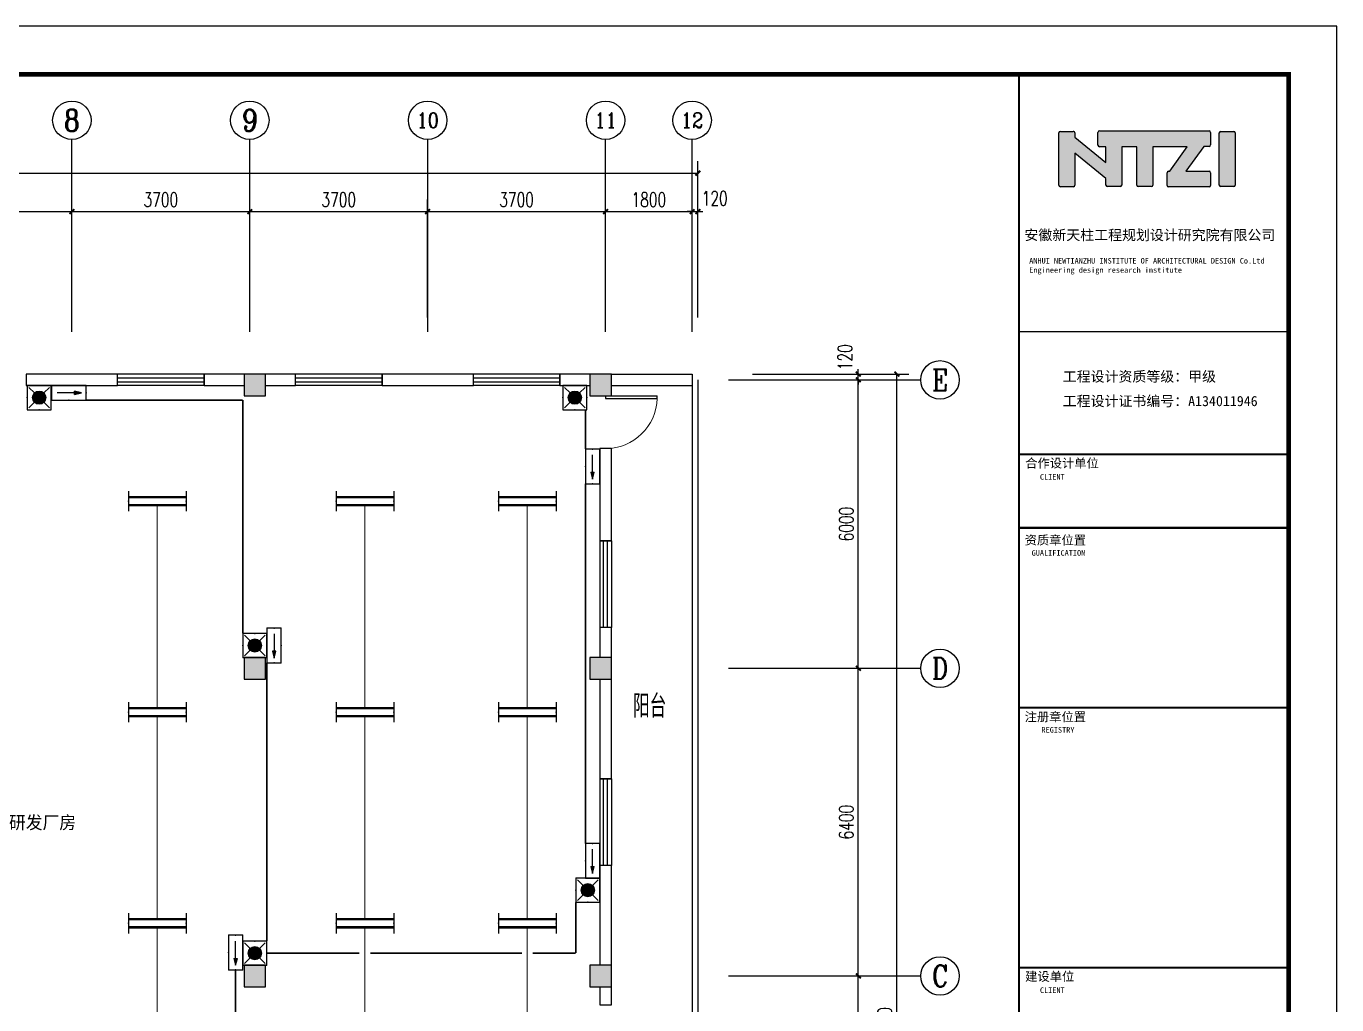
# Model space of a CAD drawing. Extents: x 343352 to 432452, y 769729 to 1078684.
# Drawn here: x 375494 to 402752, y 969143 to 989500 of the extents above; entities that cross this region are included whole.
import ezdxf
from ezdxf.enums import TextEntityAlignment as Align

# ---------------------------------------------------------------- set-up
doc = ezdxf.new("R2010")
doc.units = 0
doc.header["$LTSCALE"] = 1000
doc.header["$MEASUREMENT"] = 0
doc.linetypes.add('CENTER2', pattern=[1.125, 0.75, -0.125, 0.125, -0.125])
for name, color, linetype in [('46', 7, 'Continuous'), ('AXIS', 3, 'Continuous'), ('AXIS_TEXT', 7, 'Continuous'), ('COLUMN', 9, 'Continuous'), ('EQUIP-照明', 3, 'Continuous'), ('PUB_HATCH', 8, 'Continuous'), ('PUB_TEXT', 7, 'Continuous'), ('PUB_TITLE', 4, 'Continuous'), ('WALL', 9, 'Continuous'), ('WINDOW', 4, 'Continuous'), ('WIRE-应急', 1, 'CENTER2'), ('WIRE-照明', 4, 'Continuous')]:
    doc.layers.add(name, color=color, linetype=linetype)
doc.styles.add('-黑体', font='msyh.ttf', dxfattribs={"width": 0.8})
doc.styles.add('_TCH_AXIS', font='COMPLEX', dxfattribs={"bigfont": 'GBCBIG'})
doc.styles.add('_TCH_DIM_T3', font='SIMPLEX', dxfattribs={"width": 0.705882, "bigfont": 'GBCBIG'})
doc.styles.add('_TEL_DIM', font='SIMPLEX', dxfattribs={"width": 0.8, "height": 3.5, "bigfont": 'HZTXT'})
doc.styles.add('COMPLEX', font='COMPLEX')
doc.styles.get("Standard").update_dxf_attribs({"font": 'gbenor.shx', "bigfont": 'gbcbig.shx'})
doc.styles.add('TQ', font='')
doc.styles.get('TQ').set_extended_font_data('SimSun')
doc.dimstyles.new('_TCH_ARCH&&100', dxfattribs={"dimtxt": 297.5, "dimasz": 100, "dimexe": 250, "dimexo": 300, "dimgap": 100, "dimtad": 1, "dimdec": 0, "dimzin": 0, "dimdsep": 46, "dimtxsty": '_TCH_DIM_T3', "dimblk": 'ARCHTICK', "dimcen": 0.09, "dimclrt": 7, "dimazin": 2, "dimtfac": 1, "dimtdec": 0, "dimtix": 1, "dimtmove": 2, "dimatfit": 3, "dimfxl": 0, "dimtolj": 1, "dimtzin": 0, "dimarcsym": 0})

# ---------------------------------------------------------------- blocks, each defined once
blk = doc.blocks.new('$equip$00001160')
for p, q in [((-1.2, 0.417), (-1.2, -0.417)), ((-1.2, 0.167), (1.2, 0.167)), ((1.2, 0.417), (1.2, -0.417)), ((-1.2, -0.167), (1.2, -0.167))]:
    blk.add_line(p, q)
at = {"const_width": 0.1}
for points in [[(-1.2, 0.167), (1.2, 0.167)], [(-1.2, -0.167), (1.2, -0.167)]]:
    blk.add_lwpolyline(points, dxfattribs=at)
at = {"layer": 'EQUIP-照明'}
for p in [(-1.2, 0), (0, 0.167), (1.2, 0), (0, -0.167)]:
    blk.add_point(p, dxfattribs=at)
at = {"layer": 'EQUIP-照明', "flags": 9}
blk.add_attdef('A', (0, 0), '', height=0.00002, dxfattribs=at)
blk = doc.blocks.new('$equip$00002604')
blk.add_hatch(color=256).paths.add_polyline_path([(0.275, 0.5, 1), (-0.274, 0.5, 1)])
for p, q in [((-0.429, 0.929), (-0.194, 0.694)), ((0.194, 0.694), (0.429, 0.929)), ((-0.429, 0.071), (-0.194, 0.306)), ((0.194, 0.306), (0.429, 0.071))]:
    blk.add_line(p, q)
at = {"const_width": 0.04}
blk.add_lwpolyline([(-0.5, 1), (-0.5, 0), (0.5, 0), (0.5, 1), (-0.5, 1), (-0.5, 0)], dxfattribs=at)
blk.add_lwpolyline([(-0.5, 1), (-0.5, 0), (0.5, 0), (0.5, 1)], close=True)
blk.add_circle((0, 0.5), 0.275)
for p in [(0, 1), (-0.5, 0.5), (0, 0), (0.5, 0.5)]:
    blk.add_point(p)
at = {"color": 7, "style": '_TEL_DIM', "flags": 1}
blk.add_attdef('A', text='', height=0.000025, dxfattribs=at).set_placement((0, 0), align=Align.MIDDLE_CENTER)
blk = doc.blocks.new('$equip$00002540')
blk.add_hatch(color=256).paths.add_polyline_path([(0.24, 0.372), (0.24, 0.228), (0.528, 0.3)])
for p, q in [((-0.72, 0.6), (-0.72, 0)), ((0.72, 0.6), (-0.72, 0.6)), ((0.72, 0), (0.72, 0.6)), ((-0.72, 0), (0.72, 0)), ((0.24, 0.372), (0.24, 0.228)), ((0.528, 0.3), (0.24, 0.372)), ((0.24, 0.228), (0.528, 0.3))]:
    blk.add_line(p, q)
at = {"color": 7}
blk.add_line((-0.48, 0.3), (0.48, 0.3), dxfattribs=at)
at = {"const_width": 0.04}
blk.add_lwpolyline([(-0.72, 0.6), (-0.72, 0), (0.72, 0), (0.72, 0.6), (-0.72, 0.6), (-0.72, 0)], dxfattribs=at)
for p in [(0, 0.6), (-0.72, 0.3), (0, 0), (0.72, 0.3)]:
    blk.add_point(p)
at = {"color": 7, "style": '_TEL_DIM', "flags": 1}
blk.add_attdef('A', text='', height=0.00002, dxfattribs=at).set_placement((0, 0), align=Align.MIDDLE_CENTER)
blk = doc.blocks.new('$equip$00002541')
blk.add_hatch(color=256).paths.add_polyline_path([(-0.24, 0.372), (-0.528, 0.3), (-0.24, 0.228)])
for p, q in [((-0.72, 0.6), (-0.72, 0)), ((0.72, 0.6), (-0.72, 0.6)), ((0.72, 0), (0.72, 0.6)), ((-0.72, 0), (0.72, 0)), ((-0.24, 0.372), (-0.528, 0.3)), ((-0.528, 0.3), (-0.24, 0.228)), ((-0.24, 0.372), (-0.24, 0.228))]:
    blk.add_line(p, q)
at = {"color": 7}
blk.add_line((-0.48, 0.3), (0.48, 0.3), dxfattribs=at)
at = {"const_width": 0.04}
blk.add_lwpolyline([(-0.72, 0.6), (-0.72, 0), (0.72, 0), (0.72, 0.6), (-0.72, 0.6), (-0.72, 0)], dxfattribs=at)
for p in [(0, 0.6), (-0.72, 0.3), (0, 0), (0.72, 0.3)]:
    blk.add_point(p)
at = {"color": 7, "style": '_TEL_DIM', "flags": 1}
blk.add_attdef('A', text='', height=0.00002, dxfattribs=at).set_placement((0, 0), align=Align.MIDDLE_CENTER)
blk = doc.blocks.new('_ArchTick')
at = {"color": 0, "linetype": 'ByBlock', "const_width": 0.4}
blk.add_lwpolyline([(-0.5, -0.5), (0.5, 0.5)], dxfattribs=at)
blk = doc.blocks.new('*D139')
at = {"layer": 'AXIS', "color": 0, "lineweight": -2}
for p, q in [((390601, 969743), (393051, 969743)), ((392801, 963143), (392801, 969743)), ((390601, 963143), (393051, 963143))]:
    blk.add_line(p, q, dxfattribs=at)
at = {"layer": 'Defpoints', "color": 0}
for p in [(390301, 969743), (392801, 969743), (390301, 963143)]:
    blk.add_point(p, dxfattribs=at)
at = {"layer": 'AXIS', "color": 0, "lineweight": -2, "xscale": 100, "yscale": 100, "zscale": 100}
for p, rotation in [((392801, 969743), 90), ((392801, 963143), 270)]:
    blk.add_blockref('_ArchTick', p, dxfattribs=dict(at, rotation=rotation))
at = {"layer": 'AXIS', "color": 7, "insert": (392552, 966443), "char_height": 297.5, "attachment_point": 5, "rotation": 90, "style": '_TCH_DIM_T3'}
blk.add_mtext('\\A1;6600', dxfattribs=at)
blk = doc.blocks.new('*D140')
at = {"layer": 'AXIS', "color": 0, "lineweight": -2}
for p, q in [((390601, 976143), (393051, 976143)), ((392801, 969743), (392801, 976143)), ((390601, 969743), (393051, 969743))]:
    blk.add_line(p, q, dxfattribs=at)
at = {"layer": 'Defpoints', "color": 0}
for p in [(390301, 976143), (392801, 976143), (390301, 969743)]:
    blk.add_point(p, dxfattribs=at)
at = {"layer": 'AXIS', "color": 0, "lineweight": -2, "xscale": 100, "yscale": 100, "zscale": 100}
for p, rotation in [((392801, 976143), 90), ((392801, 969743), 270)]:
    blk.add_blockref('_ArchTick', p, dxfattribs=dict(at, rotation=rotation))
at = {"layer": 'AXIS', "color": 7, "insert": (392552, 972943), "char_height": 297.5, "attachment_point": 5, "rotation": 90, "style": '_TCH_DIM_T3'}
blk.add_mtext('\\A1;6400', dxfattribs=at)
blk = doc.blocks.new('*D141')
at = {"layer": 'AXIS', "color": 0, "lineweight": -2}
for p, q in [((390601, 982143), (393051, 982143)), ((392801, 976143), (392801, 982143)), ((390601, 976143), (393051, 976143))]:
    blk.add_line(p, q, dxfattribs=at)
at = {"layer": 'Defpoints', "color": 0}
for p in [(390301, 982143), (392801, 982143), (390301, 976143)]:
    blk.add_point(p, dxfattribs=at)
at = {"layer": 'AXIS', "color": 0, "lineweight": -2, "xscale": 100, "yscale": 100, "zscale": 100}
for p, rotation in [((392801, 982143), 90), ((392801, 976143), 270)]:
    blk.add_blockref('_ArchTick', p, dxfattribs=dict(at, rotation=rotation))
at = {"layer": 'AXIS', "color": 7, "insert": (392552, 979143), "char_height": 297.5, "attachment_point": 5, "rotation": 90, "style": '_TCH_DIM_T3'}
blk.add_mtext('\\A1;6000', dxfattribs=at)
blk = doc.blocks.new('*D142')
at = {"layer": 'AXIS', "color": 0, "lineweight": -2}
for p, q in [((390601, 982263), (393051, 982263)), ((390601, 982143), (393051, 982143)), ((392801, 982263), (392801, 982363)), ((392801, 982143), (392801, 982263)), ((392801, 982143), (392801, 982043))]:
    blk.add_line(p, q, dxfattribs=at)
at = {"layer": 'Defpoints', "color": 0}
for p in [(390301, 982263), (390301, 982143), (392801, 982263)]:
    blk.add_point(p, dxfattribs=at)
at = {"layer": 'AXIS', "color": 0, "lineweight": -2, "xscale": 100, "yscale": 100, "zscale": 100}
for p, rotation in [((392801, 982263), 270), ((392801, 982143), 90)]:
    blk.add_blockref('_ArchTick', p, dxfattribs=dict(at, rotation=rotation))
at = {"layer": 'AXIS', "color": 7, "insert": (392526, 982613), "char_height": 297.5, "attachment_point": 5, "rotation": 90, "style": '_TCH_DIM_T3'}
blk.add_mtext('\\A1;120', dxfattribs=at)
blk = doc.blocks.new('*D143')
at = {"layer": 'AXIS', "color": 0, "lineweight": -2}
for p, q in [((390601, 982263), (393851, 982263)), ((393601, 955023), (393601, 982263)), ((390601, 955023), (393851, 955023))]:
    blk.add_line(p, q, dxfattribs=at)
at = {"layer": 'Defpoints', "color": 0}
for p in [(390301, 982263), (393601, 982263), (390301, 955023)]:
    blk.add_point(p, dxfattribs=at)
at = {"layer": 'AXIS', "color": 0, "lineweight": -2, "xscale": 100, "yscale": 100, "zscale": 100}
for p, rotation in [((393601, 982263), 90), ((393601, 955023), 270)]:
    blk.add_blockref('_ArchTick', p, dxfattribs=dict(at, rotation=rotation))
at = {"layer": 'AXIS', "color": 7, "insert": (393352, 968643), "char_height": 297.5, "attachment_point": 5, "rotation": 90, "style": '_TCH_DIM_T3'}
blk.add_mtext('\\A1;27240', dxfattribs=at)
blk = doc.blocks.new('*D158')
at = {"layer": 'AXIS', "color": 0, "lineweight": -2}
for p, q in [((372744, 983443), (372744, 985893)), ((376444, 983443), (376444, 985893)), ((372744, 985643), (376444, 985643))]:
    blk.add_line(p, q, dxfattribs=at)
at = {"layer": 'Defpoints', "color": 0}
for p in [(376444, 985643), (372744, 983143), (376444, 983143)]:
    blk.add_point(p, dxfattribs=at)
at = {"layer": 'AXIS', "color": 0, "lineweight": -2, "xscale": 100, "yscale": 100, "zscale": 100, "rotation": 180}
blk.add_blockref('_ArchTick', (372744, 985643), dxfattribs=at)
at = {"layer": 'AXIS', "color": 0, "lineweight": -2, "xscale": 100, "yscale": 100, "zscale": 100}
blk.add_blockref('_ArchTick', (376444, 985643), dxfattribs=at)
at = {"layer": 'AXIS', "color": 7, "insert": (374594, 985891), "char_height": 297.5, "attachment_point": 5, "style": '_TCH_DIM_T3'}
blk.add_mtext('\\A1;3700', dxfattribs=at)
blk = doc.blocks.new('*D159')
at = {"layer": 'AXIS', "color": 0, "lineweight": -2}
for p, q in [((376444, 983443), (376444, 985893)), ((380144, 983443), (380144, 985893)), ((376444, 985643), (380144, 985643))]:
    blk.add_line(p, q, dxfattribs=at)
at = {"layer": 'Defpoints', "color": 0}
for p in [(380144, 985643), (376444, 983143), (380144, 983143)]:
    blk.add_point(p, dxfattribs=at)
at = {"layer": 'AXIS', "color": 0, "lineweight": -2, "xscale": 100, "yscale": 100, "zscale": 100, "rotation": 180}
blk.add_blockref('_ArchTick', (376444, 985643), dxfattribs=at)
at = {"layer": 'AXIS', "color": 0, "lineweight": -2, "xscale": 100, "yscale": 100, "zscale": 100}
blk.add_blockref('_ArchTick', (380144, 985643), dxfattribs=at)
at = {"layer": 'AXIS', "color": 7, "insert": (378294, 985891), "char_height": 297.5, "attachment_point": 5, "style": '_TCH_DIM_T3'}
blk.add_mtext('\\A1;3700', dxfattribs=at)
blk = doc.blocks.new('*D160')
at = {"layer": 'AXIS', "color": 0, "lineweight": -2}
for p, q in [((380144, 983443), (380144, 985893)), ((383844, 983443), (383844, 985893)), ((380144, 985643), (383844, 985643))]:
    blk.add_line(p, q, dxfattribs=at)
at = {"layer": 'Defpoints', "color": 0}
for p in [(383844, 985643), (380144, 983143), (383844, 983143)]:
    blk.add_point(p, dxfattribs=at)
at = {"layer": 'AXIS', "color": 0, "lineweight": -2, "xscale": 100, "yscale": 100, "zscale": 100, "rotation": 180}
blk.add_blockref('_ArchTick', (380144, 985643), dxfattribs=at)
at = {"layer": 'AXIS', "color": 0, "lineweight": -2, "xscale": 100, "yscale": 100, "zscale": 100}
blk.add_blockref('_ArchTick', (383844, 985643), dxfattribs=at)
at = {"layer": 'AXIS', "color": 7, "insert": (381994, 985891), "char_height": 297.5, "attachment_point": 5, "style": '_TCH_DIM_T3'}
blk.add_mtext('\\A1;3700', dxfattribs=at)
blk = doc.blocks.new('*D161')
at = {"layer": 'AXIS', "color": 0, "lineweight": -2}
for p, q in [((383844, 983443), (383844, 985893)), ((387544, 983443), (387544, 985893)), ((383844, 985643), (387544, 985643))]:
    blk.add_line(p, q, dxfattribs=at)
at = {"layer": 'Defpoints', "color": 0}
for p in [(387544, 985643), (383844, 983143), (387544, 983143)]:
    blk.add_point(p, dxfattribs=at)
at = {"layer": 'AXIS', "color": 0, "lineweight": -2, "xscale": 100, "yscale": 100, "zscale": 100, "rotation": 180}
blk.add_blockref('_ArchTick', (383844, 985643), dxfattribs=at)
at = {"layer": 'AXIS', "color": 0, "lineweight": -2, "xscale": 100, "yscale": 100, "zscale": 100}
blk.add_blockref('_ArchTick', (387544, 985643), dxfattribs=at)
at = {"layer": 'AXIS', "color": 7, "insert": (385694, 985891), "char_height": 297.5, "attachment_point": 5, "style": '_TCH_DIM_T3'}
blk.add_mtext('\\A1;3700', dxfattribs=at)
blk = doc.blocks.new('*D162')
at = {"layer": 'AXIS', "color": 0, "lineweight": -2}
for p, q in [((387544, 983443), (387544, 985893)), ((389344, 983443), (389344, 985893)), ((387544, 985643), (389344, 985643))]:
    blk.add_line(p, q, dxfattribs=at)
at = {"layer": 'Defpoints', "color": 0}
for p in [(389344, 985643), (387544, 983143), (389344, 983143)]:
    blk.add_point(p, dxfattribs=at)
at = {"layer": 'AXIS', "color": 0, "lineweight": -2, "xscale": 100, "yscale": 100, "zscale": 100, "rotation": 180}
blk.add_blockref('_ArchTick', (387544, 985643), dxfattribs=at)
at = {"layer": 'AXIS', "color": 0, "lineweight": -2, "xscale": 100, "yscale": 100, "zscale": 100}
blk.add_blockref('_ArchTick', (389344, 985643), dxfattribs=at)
at = {"layer": 'AXIS', "color": 7, "insert": (388444, 985891), "char_height": 297.5, "attachment_point": 5, "style": '_TCH_DIM_T3'}
blk.add_mtext('\\A1;1800', dxfattribs=at)
blk = doc.blocks.new('*D163')
at = {"layer": 'AXIS', "color": 0, "lineweight": -2}
for p, q in [((389344, 983443), (389344, 985893)), ((389464, 983443), (389464, 985893)), ((389344, 985643), (389244, 985643)), ((389344, 985643), (389464, 985643)), ((389464, 985643), (389564, 985643))]:
    blk.add_line(p, q, dxfattribs=at)
at = {"layer": 'Defpoints', "color": 0}
for p in [(389464, 985643), (389344, 983143), (389464, 983143)]:
    blk.add_point(p, dxfattribs=at)
at = {"layer": 'AXIS', "color": 0, "lineweight": -2, "xscale": 100, "yscale": 100, "zscale": 100}
blk.add_blockref('_ArchTick', (389344, 985643), dxfattribs=at)
at = {"layer": 'AXIS', "color": 0, "lineweight": -2, "xscale": 100, "yscale": 100, "zscale": 100, "rotation": 180}
blk.add_blockref('_ArchTick', (389464, 985643), dxfattribs=at)
at = {"layer": 'AXIS', "color": 7, "insert": (389814, 985918), "char_height": 297.5, "attachment_point": 5, "style": '_TCH_DIM_T3'}
blk.add_mtext('\\A1;120', dxfattribs=at)
blk = doc.blocks.new('*D164')
at = {"layer": 'AXIS', "color": 0, "lineweight": -2}
for p, q in [((352224, 983443), (352224, 986693)), ((389464, 983443), (389464, 986693)), ((352224, 986443), (389464, 986443))]:
    blk.add_line(p, q, dxfattribs=at)
at = {"layer": 'Defpoints', "color": 0}
for p in [(389464, 986443), (352224, 983143), (389464, 983143)]:
    blk.add_point(p, dxfattribs=at)
at = {"layer": 'AXIS', "color": 0, "lineweight": -2, "xscale": 100, "yscale": 100, "zscale": 100, "rotation": 180}
blk.add_blockref('_ArchTick', (352224, 986443), dxfattribs=at)
at = {"layer": 'AXIS', "color": 0, "lineweight": -2, "xscale": 100, "yscale": 100, "zscale": 100}
blk.add_blockref('_ArchTick', (389464, 986443), dxfattribs=at)
at = {"layer": 'AXIS', "color": 7, "insert": (370844, 986691), "char_height": 297.5, "attachment_point": 5, "style": '_TCH_DIM_T3'}
blk.add_mtext('\\A1;37240', dxfattribs=at)
blk = doc.blocks.new('$TCHSYS$WIN2D')
for p, q in [((-0.5, 0.5), (0.5, 0.5)), ((-0.5, 0.5), (-0.5, -0.5)), ((0.5, 0.5), (0.5, -0.5)), ((0.5, 0.167), (-0.5, 0.167)), ((0.5, -0.167), (-0.5, -0.167)), ((-0.5, -0.5), (0.5, -0.5))]:
    blk.add_line(p, q)
blk = doc.blocks.new('$DorLib2D$00000001')
for p, q in [((0.45, 0.975), (0.5, 0.975)), ((0.45, 0), (0.45, 0.975)), ((0.5, 0), (0.5, 0.975)), ((0.5, 0), (0.45, 0))]:
    blk.add_line(p, q)
at = {"lineweight": 13}
blk.add_arc((0.475, 0), 0.975, 91.4693, 180, dxfattribs=at)
blk = doc.blocks.new('_AXISO')
blk.add_circle((0, 0), 0.5)
at = {"layer": 'AXIS_TEXT', "style": 'COMPLEX', "width": 1.041667}
blk.add_attdef('A', text='', height=0.56, dxfattribs=at).set_placement((-0.25, -0.28), (0.25, -0.28), align=Align.FIT)
blk = doc.blocks.new('_FZH')
blk.add_lwpolyline([(-0.5, -0.5), (0.5, -0.5), (0.5, 0.5), (-0.5, 0.5)], close=True)
at = {"layer": 'PUB_HATCH'}
blk.add_solid([(-0.5, -0.5), (0.5, -0.5), (-0.5, 0.5), (0.5, 0.5)], dxfattribs=at)

msp = doc.modelspace()

# ---------------------------------------------------------------- hatches: boundary and pattern name
h = msp.add_hatch(color=256)
h.paths.add_polyline_path([(397305.1, 986860.3), (397951.7, 986331.8), (397951.7, 986194.4, 0.4142136), (397983.7, 986162.4), (398246.8, 986162.4, 0.4142136), (398278.8, 986194.4), (398278.8, 986993.4), (398592.5, 986993.4), (398592.5, 986195.7, 0.4142136), (398624.5, 986163.7), (398894.5, 986163.7, 0.4142136), (398926.5, 986195.7), (398926.5, 986993.2), (399639.1, 986993.2), (399277, 986482), (399254.9, 986482, 0.4142136), (399222.9, 986450), (399222.9, 986187.4, 0.4142136), (399254.9, 986155.4), (400095.2, 986155.4, 0.4142136), (400127.2, 986187.4), (400127.2, 986452.2, 0.4142136), (400095.2, 986484.2), (399615, 986484.2), (399989.5, 986998.1), (400096, 986998.1, 0.4142136), (400128, 987030.1), (400128, 987290.6, 0.4142136), (400096, 987322.6), (397817.4, 987322.6, 0.4142136), (397785.4, 987290.6), (397785.4, 987024.1, 0.4142136), (397817.4, 986992.1), (397948.5, 986992.1), (397948.5, 986663.9), (397303.3, 987190.9), (397303.5, 987279.4, 0.4148904), (397271.5, 987311.5), (397003.5, 987311.5, 0.4142136), (396971.5, 987279.5), (396971.5, 986192.2, 0.4142136), (397003.5, 986160.2), (397273.1, 986160.2, 0.4142136), (397305.1, 986192.2)])
h.paths.add_polyline_path([(400309.2, 986194.5, 0.4142136), (400341.2, 986162.5), (400608.6, 986162.5, 0.4142136), (400640.6, 986194.5), (400640.6, 987278.5, 0.4142136), (400608.6, 987310.5), (400341.2, 987310.5, 0.4142136), (400309.2, 987278.5)])

# ---------------------------------------------------------------- linework, layer by layer
for p, q in [((397003.5, 987311.5, 0), (397271.5, 987311.5, 0)), ((397785.4, 987024.1, 0), (397785.4, 987290.6, 0)), ((397817.4, 987322.6, 0), (400096, 987322.6, 0)), ((400128, 987290.6, 0), (400128, 987030.1, 0)), ((400341.2, 987310.5, 0), (400608.6, 987310.5, 0)), ((396971.5, 986192.2, 0), (396971.5, 987279.5, 0)), ((397303.5, 987279.4, 0), (397303.3, 987190.9, 0)), ((397303.3, 987190.9, 0), (397948.5, 986663.9, 0)), ((400309.2, 986194.5, 0), (400309.2, 987278.5, 0)), ((400640.6, 987278.5, 0), (400640.6, 986194.5, 0)), ((397951.7, 986331.8, 0), (397305.1, 986860.3, 0)), ((397305.1, 986860.3, 0), (397305.1, 986192.2, 0)), ((397948.5, 986992.1, 0), (397817.4, 986992.1, 0)), ((397948.5, 986663.9, 0), (397948.5, 986992.1, 0)), ((398592.5, 986993.4, 0), (398278.8, 986993.4, 0)), ((398278.8, 986993.4, 0), (398278.8, 986194.4, 0)), ((398592.5, 986195.7, 0), (398592.5, 986993.4, 0)), ((399639.1, 986993.2, 0), (398926.5, 986993.2, 0)), ((398926.5, 986993.2, 0), (398926.5, 986195.7, 0)), ((399277, 986482, 0), (399639.1, 986993.2, 0)), ((399989.5, 986998.1, 0), (399615, 986484.2, 0)), ((400096, 986998.1, 0), (399989.5, 986998.1, 0)), ((399254.9, 986482, 0), (399277, 986482, 0)), ((399615, 986484.2, 0), (400095.2, 986484.2, 0)), ((397951.7, 986194.4, 0), (397951.7, 986331.8, 0)), ((399222.9, 986187.4, 0), (399222.9, 986450, 0)), ((400127.2, 986452.2, 0), (400127.2, 986187.4, 0)), ((397273.1, 986160.2, 0), (397003.5, 986160.2, 0)), ((398246.8, 986162.4, 0), (397983.7, 986162.4, 0)), ((398894.5, 986163.7, 0), (398624.5, 986163.7, 0)), ((400095.2, 986155.4, 0), (399254.9, 986155.4, 0)), ((400608.6, 986162.5, 0), (400341.2, 986162.5, 0)), ((389344.3, 982142.7), (389344.3, 958962.7)), ((389464.3, 982142.7), (389464.3, 958962.7))]:
    msp.add_line(p, q)
for centre, start, end in [((397003.5, 987279.5), 90, 180), ((397271.5, 987279.5), 359.86763, 90), ((397817.4, 987290.6), 90, 180), ((400096, 987290.6), 0, 90), ((400341.2, 987278.5), 90, 180), ((400608.6, 987278.5), 0, 90), ((397817.4, 987024.1), 180, 270), ((400096, 987030.1), 270, 0), ((399254.9, 986450), 90, 180), ((400095.2, 986452.2), 0, 90), ((397003.5, 986192.2), 180, 270), ((397273.1, 986192.2), 270, 0), ((397983.7, 986194.4), 180, 270), ((398246.8, 986194.4), 270, 0), ((398624.5, 986195.7), 180, 270), ((398894.5, 986195.7), 270, 0), ((399254.9, 986187.4), 180, 270), ((400095.2, 986187.4), 270, 0), ((400341.2, 986194.5), 180, 270), ((400608.6, 986194.5), 270, 0)]:
    msp.add_arc(centre, 32, start, end)
at = {"layer": 'AXIS'}
for p, q in [((376444.3, 983142.7), (376444.3, 987142.7)), ((380144.3, 983142.7), (380144.3, 987142.7)), ((383844.3, 983142.7), (383844.3, 987142.7)), ((387544.3, 983142.7), (387544.3, 987142.7)), ((389344.3, 983142.7), (389344.3, 987142.7)), ((390100.6, 982142.7), (394100.6, 982142.7)), ((390100.6, 976142.7), (394100.6, 976142.7)), ((390100.6, 969742.7), (394100.6, 969742.7))]:
    msp.add_line(p, q, dxfattribs=at)
at = {"layer": 'PUB_TEXT'}
for q in [(401016.6, 988499.6), (401752.5, 987970.1)]:
    msp.add_line((401752.5, 988499.6), q, dxfattribs=at)
at = {"layer": 'PUB_TITLE'}
msp.add_line((401752.5, 988499.6), (396142.5, 988499.6), dxfattribs=at)
at = {"layer": 'PUB_TITLE', "lineweight": 40}
msp.add_line((396140, 979064.3), (401750, 979064.3), dxfattribs=at)
at = {"layer": 'PUB_TITLE'}
msp.add_lwpolyline([(343352.5, 947499.6), (402752.5, 947499.6), (402752.5, 989499.6), (343352.5, 989499.6)], close=True, dxfattribs=at)
at = {"layer": 'PUB_TITLE', "const_width": 100}
msp.add_lwpolyline([(345852.5, 948499.6), (401752.5, 948499.6), (401752.5, 988499.6), (345852.5, 988499.6)], close=True, dxfattribs=at)
at = {"layer": 'PUB_TITLE', "lineweight": 40}
for points, const_width in [([(396142.5, 988499.6), (396142.5, 948499.6)], 42.5), ([(396142.5, 983144.6), (401752.5, 983144.6)], 25.5), ([(396142.5, 980594.6), (401752.5, 980594.6)], 42.5), ([(396142.5, 979064.6), (401752.5, 979064.6)], 42.5), ([(396140, 975324.3), (401750, 975324.3)], 42.5), ([(396142.5, 969916.5), (401752.5, 969916.5)], 42.5)]:
    msp.add_lwpolyline(points, dxfattribs=dict(at, const_width=const_width))
at = {"layer": 'WALL'}
for p, q in [((377394.3, 982262.7), (375494.3, 982262.7)), ((375494.3, 982262.7), (375494.3, 982022.7)), ((377394.3, 982022.7), (377394.3, 982262.7)), ((380024.3, 982262.7), (379194.3, 982262.7)), ((379194.3, 982262.7), (379194.3, 982022.7)), ((381094.3, 982262.7), (380474.3, 982262.7)), ((381094.3, 982022.7), (381094.3, 982262.7)), ((384794.3, 982262.7), (382894.3, 982262.7)), ((382894.3, 982262.7), (382894.3, 982022.7)), ((384794.3, 982022.7), (384794.3, 982262.7)), ((387214.3, 982262.7), (386594.3, 982262.7)), ((386594.3, 982262.7), (386594.3, 982022.7)), ((387664.3, 982262.7), (389344.3, 982262.7)), ((389344.3, 982262.7), (389344.3, 982022.7)), ((375494.3, 982022.7), (377394.3, 982022.7)), ((379194.3, 982022.7), (380024.3, 982022.7)), ((380474.3, 982022.7), (381094.3, 982022.7)), ((382894.3, 982022.7), (384794.3, 982022.7)), ((386594.3, 982022.7), (387214.3, 982022.7)), ((387664.3, 982022.7), (389344.3, 982022.7)), ((387424.3, 980712.7), (387424.3, 978792.7)), ((387664.3, 980712.7), (387424.3, 980712.7)), ((387664.3, 978792.7), (387664.3, 980712.7)), ((387424.3, 978792.7), (387664.3, 978792.7)), ((387664.3, 976992.7), (387424.3, 976992.7)), ((387424.3, 976992.7), (387424.3, 976367.7)), ((387664.3, 976367.7), (387664.3, 976992.7)), ((387424.3, 975917.7), (387424.3, 973842.7)), ((387664.3, 973842.7), (387664.3, 975917.7)), ((387424.3, 973842.7), (387664.3, 973842.7)), ((387664.3, 972042.7), (387424.3, 972042.7)), ((387424.3, 972042.7), (387424.3, 969967.7)), ((387664.3, 969967.7), (387664.3, 972042.7)), ((387424.3, 969517.7), (387424.3, 969142.7)), ((387664.3, 969142.7), (387664.3, 969517.7)), ((387424.3, 969142.7), (387664.3, 969142.7))]:
    msp.add_line(p, q, dxfattribs=at)
at = {"layer": 'WIRE-应急', "linetype": 'CENTER2', "const_width": 35}
for points in [[(376740.3, 981722.7), (379999.4, 981722.7)], [(379999.4, 976867.7), (379999.4, 981722.7)], [(387124.3, 980703.2), (387124.3, 981522.7)], [(387124.3, 972497.7), (387124.3, 979983.2)], [(380499.4, 970467.7), (380499.4, 976257.7)], [(386924.3, 971277.4), (386924.3, 970217.7)], [(380499.4, 970217.7), (382425.6, 970217.7)], [(382650.6, 970217.7), (385802.9, 970217.7)], [(386027.9, 970217.7), (386924.3, 970217.7)], [(379849.4, 963988.6), (379849.4, 969868.6)]]:
    msp.add_lwpolyline(points, dxfattribs=at)
at = {"layer": 'WIRE-照明', "linetype": 'Continuous', "const_width": 20}
for points in [[(378220.6, 979534.4), (378220.6, 975311)], [(382538.1, 979534.4), (382538.1, 975311)], [(385915.4, 979534.4), (385915.4, 975311)], [(378220.6, 975144.4), (378220.6, 970921)], [(382538.1, 975144.4), (382538.1, 970921)], [(385915.4, 975144.4), (385915.4, 970921)], [(378220.6, 970754.4), (378220.6, 966531)], [(382538.1, 970754.4), (382538.1, 966531)], [(385915.4, 970754.4), (385915.4, 966531)]]:
    msp.add_lwpolyline(points, dxfattribs=at)

# ---------------------------------------------------------------- block references
at = {"layer": 'AXIS'}
ref = msp.add_blockref('_AXISO', (376444.3, 987542.7), dxfattribs=dict(at, xscale=800, yscale=800, zscale=800))
ref.add_attrib('A', '8', dxfattribs={"layer": 'AXIS_TEXT', "height": 452, "style": '_TCH_AXIS', "width": 1.097143}).set_placement((376279, 987316.7), (376609.7, 987316.7), align=Align.FIT)
ref = msp.add_blockref('_AXISO', (380144.3, 987542.7), dxfattribs=dict(at, xscale=800, yscale=800, zscale=800))
ref.add_attrib('A', '9', dxfattribs={"layer": 'AXIS_TEXT', "height": 452, "style": '_TCH_AXIS', "width": 1.097143}).set_placement((379979, 987316.7), (380309.7, 987316.7), align=Align.FIT)
ref = msp.add_blockref('_AXISO', (383844.3, 987542.7), dxfattribs=dict(at, xscale=800, yscale=800, zscale=800))
ref.add_attrib('A', '10', dxfattribs={"layer": 'AXIS_TEXT', "height": 316.03, "style": '_TCH_AXIS', "width": 1.05931}).set_placement((383613.2, 987384.7), (384075.5, 987384.7), align=Align.FIT)
ref = msp.add_blockref('_AXISO', (387544.3, 987542.7), dxfattribs=dict(at, xscale=800, yscale=800, zscale=800))
ref.add_attrib('A', '11', dxfattribs={"layer": 'AXIS_TEXT', "height": 313.55, "style": '_TCH_AXIS', "width": 1.294798}).set_placement((387312.4, 987385.9), (387776.3, 987385.9), align=Align.FIT)
ref = msp.add_blockref('_AXISO', (389344.3, 987542.7), dxfattribs=dict(at, xscale=800, yscale=800, zscale=800))
ref.add_attrib('A', '12', dxfattribs={"layer": 'AXIS_TEXT', "height": 313.55, "style": '_TCH_AXIS', "width": 1.071557}).set_placement((389112.4, 987385.9), (389576.3, 987385.9), align=Align.FIT)
ref = msp.add_blockref('_AXISO', (394500.6, 982142.7), dxfattribs=dict(at, xscale=800, yscale=800, zscale=800))
ref.add_attrib('A', 'E', dxfattribs={"layer": 'AXIS_TEXT', "height": 448.3, "style": '_TCH_AXIS', "width": 0.982456}).set_placement((394332.8, 981918.5), (394668.4, 981918.5), align=Align.FIT)
ref = msp.add_blockref('_AXISO', (394500.6, 976142.7), dxfattribs=dict(at, xscale=800, yscale=800, zscale=800))
ref.add_attrib('A', 'D', dxfattribs={"layer": 'AXIS_TEXT', "height": 448.3, "style": '_TCH_AXIS', "width": 0.924665}).set_placement((394332.8, 975918.5), (394668.4, 975918.5), align=Align.FIT)
ref = msp.add_blockref('_AXISO', (394500.6, 969742.7), dxfattribs=dict(at, xscale=800, yscale=800, zscale=800))
ref.add_attrib('A', 'C', dxfattribs={"layer": 'AXIS_TEXT', "height": 452, "style": '_TCH_AXIS', "width": 1.024}).set_placement((394335.3, 969516.7), (394665.9, 969516.7), align=Align.FIT)
at = {"layer": 'COLUMN', "xscale": 450, "yscale": 450, "zscale": 450}
for p in [(380249.3, 982037.7), (387439.3, 982037.7), (380249.3, 976142.7), (387439.3, 976142.7), (380249.3, 969742.7), (387439.3, 969742.7)]:
    msp.add_blockref('_FZH', p, dxfattribs=at)
at = {"layer": 'EQUIP-照明', "xscale": 500, "yscale": 500, "zscale": 500}
for name, p in [('$equip$00002604', (375764.3, 981522.7)), ('$equip$00002604', (386904.3, 981522.7)), ('$equip$00001160', (378220.6, 979617.7)), ('$equip$00001160', (382538.1, 979617.7)), ('$equip$00001160', (385915.4, 979617.7)), ('$equip$00002604', (380249.3, 976367.7)), ('$equip$00001160', (378220.6, 975227.7)), ('$equip$00001160', (382538.1, 975227.7)), ('$equip$00001160', (385915.4, 975227.7)), ('$equip$00002604', (387174.3, 971277.4)), ('$equip$00001160', (378220.6, 970837.7)), ('$equip$00001160', (382538.1, 970837.7)), ('$equip$00001160', (385915.4, 970837.7)), ('$equip$00002604', (380249.4, 969967.7))]:
    msp.add_blockref(name, p, dxfattribs=at)
for name, p, rotation in [('$equip$00002541', (376380.3, 982022.7), 180), ('$equip$00002541', (387424.3, 980343.2), 90), ('$equip$00002540', (380499.4, 976617.7), 270), ('$equip$00002541', (387424.3, 972137.7), 90), ('$equip$00002541', (379999.4, 970228.6), 90)]:
    msp.add_blockref(name, p, dxfattribs=dict(at, rotation=rotation))
at = {"layer": 'WINDOW', "xscale": -1800, "yscale": -240, "zscale": -1800}
for p in [(378294.3, 982142.7), (381994.3, 982142.7), (385694.3, 982142.7)]:
    msp.add_blockref('$TCHSYS$WIN2D', p, dxfattribs=at)
at = {"layer": 'WINDOW', "rotation": 270}
for name, p, xscale, yscale, zscale in [('$DorLib2D$00000001', (387544.3, 981262.7), -1100, 1100, -1100), ('$TCHSYS$WIN2D', (387544.3, 977892.7), 1800, 240, 1800), ('$TCHSYS$WIN2D', (387544.3, 972942.7), 1800, 240, 1800)]:
    msp.add_blockref(name, p, dxfattribs=dict(at, xscale=xscale, yscale=yscale, zscale=zscale))

# ---------------------------------------------------------------- texts
at = {"layer": '46', "linetype": 'Continuous', "style": '-黑体', "width": 0.95}
msp.add_text('研发厂房', height=269.2, dxfattribs=at).set_placement((375136.3, 972801))
at = {"layer": 'PUB_TEXT'}
msp.add_text('阳台', height=482.27, dxfattribs=at).set_placement((388113.7, 975114.7))
at = {"layer": 'PUB_TEXT', "char_height": 212.5, "attachment_point": 1, "style": 'TQ'}
for s, insert in [('安徽新天柱工程规划设计研究院有限公司 ', (396256.6, 985262.4)), ('工程设计资质等级：甲级 ', (397052.4, 982318.6)), ('工程设计证书编号：A134011946', (397052.4, 981808.6))]:
    msp.add_mtext(s, dxfattribs=dict(at, insert=insert))
at = {"layer": 'PUB_TEXT', "attachment_point": 1, "style": 'TQ'}
for s, insert, char_height, width in [('ANHUI NEWTIANZHU INSTITUTE OF ARCHITECTURAL DESIGN Co.Ltd\\PEngineering design research institute', (396354.8, 984677.2), 114.75, 5257.354), ('合作设计单位', (396271.9, 980504.7), 187, 1749.26), ('CLIENT', (396578, 980181.7), 114.75, 2399.55), ('资质章位置', (396261.2, 978903), 187, 2125), ('GUALIFICATION', (396405.7, 978600.4), 114.75, 2680.9), ('注册章位置', (396261.2, 975227.7), 187, 1530), ('REGISTRY', (396609.8, 974919.6), 114.75, 2399.55), ('建设单位', (396271.9, 969826.7), 187, 1111.8), ('CLIENT', (396578, 969503.7), 114.75, 2399.55)]:
    msp.add_mtext(s, dxfattribs=dict(at, insert=insert, char_height=char_height, width=width))

# ---------------------------------------------------------------- dimensions: what is measured, and where the dimension line sits
at = {"layer": 'AXIS'}
for p1, p2, distance, picture, middle in [((352224.3, 983142.7), (389464.3, 983142.7), 3300, '*D164', (370844.3, 986691.4)), ((372744.3, 983142.7), (376444.3, 983142.7), 2500, '*D158', (374594.3, 985891.4)), ((376444.3, 983142.7), (380144.3, 983142.7), 2500, '*D159', (378294.3, 985891.4)), ((380144.3, 983142.7), (383844.3, 983142.7), 2500, '*D160', (381994.3, 985891.4)), ((383844.3, 983142.7), (387544.3, 983142.7), 2500, '*D161', (385694.3, 985891.4)), ((387544.3, 983142.7), (389344.3, 983142.7), 2500, '*D162', (388444.3, 985891.4)), ((390300.6, 955022.7), (390300.6, 982262.7), -3300, '*D143', (393351.8, 968642.7)), ((390300.6, 976142.7), (390300.6, 982142.7), -2500, '*D141', (392551.8, 979142.7)), ((390300.6, 969742.7), (390300.6, 976142.7), -2500, '*D140', (392551.8, 972942.7)), ((390300.6, 963142.7), (390300.6, 969742.7), -2500, '*D139', (392551.8, 966442.7))]:
    dim = msp.add_aligned_dim(p1=p1, p2=p2, distance=distance, dimstyle='_TCH_ARCH&&100', dxfattribs=at)
    dim.commit()
    dim.dimension.update_dxf_attribs({"geometry": picture, "text_midpoint": middle})
for base, p1, p2, angle, picture, middle in [((389464.3, 985642.7), (389344.3, 983142.7), (389464.3, 983142.7), 0, '*D163', (389814.3, 985917.7)), ((392800.6, 982262.7), (390300.6, 982142.7), (390300.6, 982262.7), 90, '*D142', (392525.6, 982612.7))]:
    dim = msp.add_linear_dim(base=base, p1=p1, p2=p2, angle=angle, dimstyle='_TCH_ARCH&&100', dxfattribs=at)
    dim.commit()
    dim.dimension.update_dxf_attribs({"geometry": picture, "text_midpoint": middle, "dimtype": 129})

doc.saveas('drawing.dxf')
